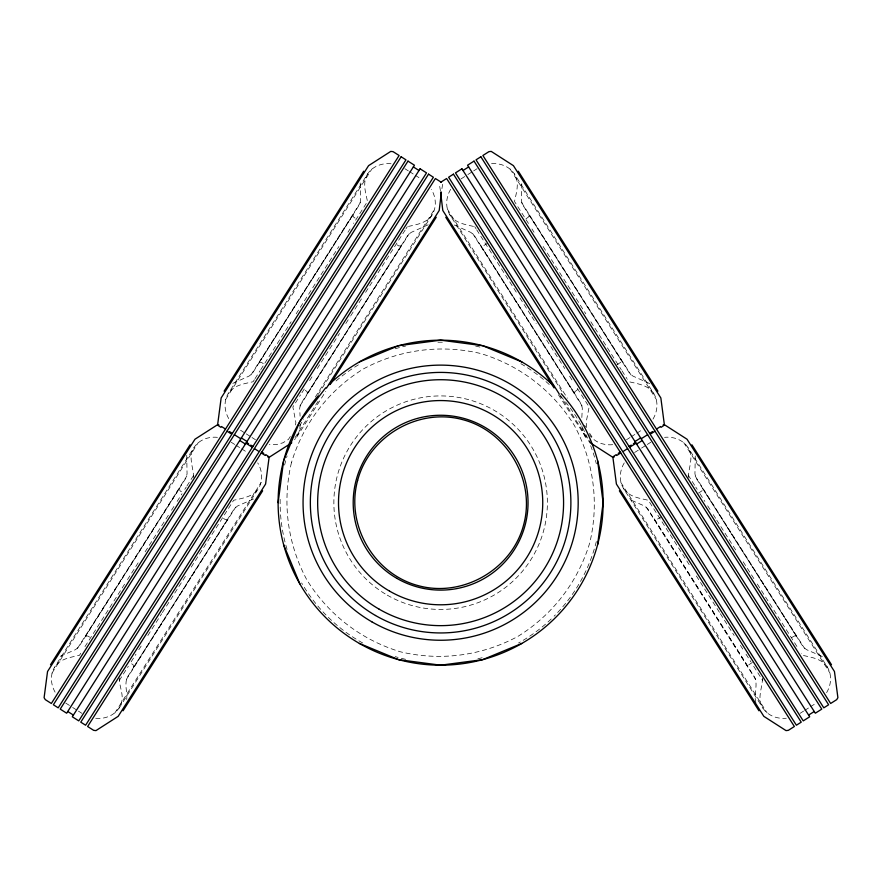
<?xml version="1.0" encoding="UTF-8"?>
<svg xmlns="http://www.w3.org/2000/svg" width="882" height="882" viewBox="0 0 882 882"><rect width="100%" height="100%" fill="white"/><g stroke="black" fill="none" stroke-linecap="round" stroke-linejoin="round"><path stroke-width="0.66" stroke-dasharray="4.41 3.31" d="M581.844 417.528L582.318 408.112L581.238 404.022L474.042 235.097L470.801 232.385L453.855 224.789M217.435 437.329C208.582 436.425 199.178 439.732 194.117 447.339L54.519 667.31C49.8 675.116 50.803 685.038 55.39 692.668M95.697 718.246C106.645 719.624 118.574 713.527 121.54 702.425C123.954 694.167 118.916 686.196 119.522 678.049M253.454 499.014L237.589 505.959L234.347 508.671L127.151 677.596C123.921 685.512 128.485 694.52 126.126 702.756M133.623 667.387L133.171 664.796L129.665 662.481M179.498 488.187L179.95 490.778L183.467 493.082M186.719 455.321L187.061 473.888L185.981 477.978L78.785 646.903L75.543 649.615L59.678 656.561M193.599 477.526C193.665 467.548 187.601 456.722 194.117 447.339M391.046 163.754C382.193 162.85 372.788 166.169 367.728 173.765L228.14 393.736C223.411 401.542 224.414 411.464 229 419.093M119.015 708.235L258.613 488.264C263.332 480.458 262.329 470.536 257.742 462.907M295.58 424.981L295.867 422.401L292.868 406.988L300.53 394.904M428.145 224.789L411.199 232.385L407.958 235.097L300.762 404.022L299.682 408.112L300.089 416.183M300.299 424.165L299.604 430.449L296.661 437.218L294.522 439.644M307.245 393.813L307.168 391.696L304.29 389.557M353.12 214.613L353.186 216.729L356.063 218.879M360.198 183.004L360.672 200.313L359.591 204.404L252.395 373.329L249.154 376.041L232.209 383.648M318.126 394.475L432.224 214.69C436.943 206.884 435.94 196.962 431.353 189.332M442.643 184.305L441.573 190.744M688.401 477.526C688.335 467.548 694.399 456.722 687.883 447.339C682.822 439.732 673.418 436.425 664.565 437.329M762.478 678.049C762.533 688.015 756.469 698.842 762.985 708.235C768.046 715.831 777.45 719.15 786.303 718.246M367.728 173.765C362.226 182.298 365.556 192.386 367.496 201.449L353.539 223.444M450.647 189.332C446.06 196.962 445.057 206.884 449.776 214.69L562.429 392.203M624.258 462.907C619.671 470.536 618.668 480.458 623.387 488.264L762.985 708.235M653 419.093C657.586 411.464 658.589 401.542 653.86 393.736L514.272 173.765C509.212 166.169 499.807 162.85 490.954 163.754M826.61 692.668C831.197 685.038 832.2 675.116 827.481 667.31L687.883 447.339M51.994 673.12L198.296 442.577M225.605 399.546L371.906 169.002M77.384 648.491L186.83 476.037M251.006 374.916L360.44 202.474M85.256 636.694L179.289 488.672M258.878 363.119L352.91 215.098M80.758 653.253L79.468 655.304C70.439 657.421 59.899 658.7 54.519 667.31M84.981 646.605L124.682 584.049M127.504 579.606L138.783 561.823M145.133 551.834L165.276 520.093M165.97 518.991L168.76 514.603M171.549 510.204L174.338 505.816M177.128 501.417L182.023 493.711M184.812 489.301L186.212 487.096M186.929 485.971L193.875 475.012M254.38 379.69L253.079 381.73C244.049 383.846 233.51 385.125 228.14 393.736M255.03 378.665L260.025 370.782M260.741 369.657L291.126 321.787M296.187 313.805L338.886 246.519M347.949 232.242L350.044 228.945M119.246 680.551L128.32 666.274M131.109 661.864L136.004 654.157M138.794 649.758L141.583 645.37M147.856 635.481L161.649 613.74M162.354 612.626L185.628 575.968M191.262 567.082L233.664 500.27C242.693 498.154 253.233 496.875 258.613 488.264M301.931 392.699L304.731 388.289M309.626 380.583L312.404 376.184M317.288 368.5L339.493 333.506M345.843 323.507L350.077 316.836M350.782 315.723L362.061 297.951M365.6 292.361L405.334 229.772M405.985 228.747L407.275 226.696M133.832 666.902L227.876 518.881M307.454 393.328L401.486 245.306M126.302 679.526L235.737 507.084M299.913 405.963L409.358 233.51M114.836 712.998L261.138 482.454M290.321 436.48L288.447 439.423L282.902 442.819L276.375 444.605L269.308 444.671M315.337 397.043L434.749 208.88M295.029 437.659L318.909 400.031M296.661 437.218L325.778 391.343M432.224 214.69C427.097 222.903 417.208 224.48 408.52 226.398M460.999 178.925L466.765 175.275M467.912 174.537L472.52 171.615M473.667 170.888L477.129 168.694M487.647 243.178L483.049 246.001L480.514 245.306M525.937 218.879L528.814 216.729L528.88 214.613M577.71 389.557L574.832 391.696L574.755 393.813M617.003 364.619L620.586 362.425L623.122 363.119M626.518 439.732L629.968 437.538M631.126 436.81L635.735 433.889M636.881 433.161L641.49 430.229M634.621 452.499L640.376 448.839M641.523 448.111L646.131 445.19M647.289 444.462L650.74 442.268M661.257 516.742L656.671 519.575L654.124 518.881M698.533 493.082L702.05 490.778L702.502 488.187M752.335 662.481L748.829 664.796L748.377 667.387M791.628 637.543L794.792 635.856L796.744 636.694M800.128 713.306L803.59 711.113M804.737 710.385L809.345 707.463M810.492 706.725L816.258 703.075M401.134 245.703L398.951 246.001L394.353 243.178M259.22 362.723L261.414 362.425L264.997 364.619M227.523 519.278L225.329 519.575L220.743 516.742M85.609 636.297L87.792 635.999L90.372 637.543M612.692 444.671C603.839 445.575 594.435 442.268 589.374 434.661M473.48 226.398C464.792 224.48 454.903 222.903 449.776 214.69M649.791 383.648L632.846 376.041L629.605 373.329L522.409 204.404L521.328 200.313L521.802 183.004M755.874 702.756C753.515 694.52 758.079 685.512 754.849 677.596L647.653 508.671L644.411 505.959L628.546 499.014M822.322 656.561L806.457 649.615L803.215 646.903L696.019 477.978L694.939 473.888L695.281 455.321M404.871 168.694L408.333 170.888M409.48 171.615L414.088 174.537M415.235 175.275L421.001 178.925M240.51 430.229L245.119 433.161M246.265 433.889L250.874 436.81M252.031 437.538L255.482 439.732M231.26 442.268L234.711 444.462M235.869 445.19L240.477 448.111M241.624 448.839L247.379 452.499M65.742 703.075L71.508 706.725M72.655 707.463L77.263 710.385M78.41 711.113L81.872 713.306M653.86 393.736C648.491 385.125 637.951 383.846 628.921 381.73L627.62 379.69M827.481 667.31C822.101 658.7 811.561 657.421 802.532 655.304L801.242 653.253M558.394 394.761L587.478 439.644M623.387 488.264C628.767 496.875 639.307 498.154 648.336 500.27L690.738 567.082M510.094 169.002L656.395 399.546M683.704 442.577L830.006 673.12M521.56 202.474L630.994 374.916M695.17 476.037L804.616 648.491M529.09 215.098L622.78 362.723M702.711 488.672L796.391 636.297M528.461 223.444L514.504 201.449C516.444 192.386 519.774 182.298 514.272 173.765M531.956 228.945L534.051 232.242M543.114 246.519L585.813 313.805M590.874 321.787L621.259 369.657M621.975 370.782L626.97 378.665M688.125 475.012L695.071 485.971M695.788 487.096L697.188 489.301M699.977 493.711L704.872 501.417M707.662 505.816L710.451 510.204M713.24 514.603L716.03 518.991M716.724 520.093L736.867 551.834M743.217 561.823L754.496 579.606M757.318 584.049L797.019 646.605M474.725 226.696L476.015 228.747M476.666 229.772L516.4 292.361M519.939 297.951L531.218 315.723M531.923 316.836L536.157 323.507M542.507 333.506L564.712 368.5M569.596 376.184L572.374 380.583M577.269 388.289L580.069 392.699M581.47 394.904L589.132 406.988L586.133 422.401L586.706 427.561M696.372 575.968L719.646 612.626M720.351 613.74L734.144 635.481M740.417 645.37L743.206 649.758M745.996 654.157L750.891 661.864M753.68 666.274L762.754 680.551M480.866 245.703L574.546 393.328M654.477 519.278L748.168 666.902M472.642 233.51L582.087 405.963M646.263 507.084L755.698 679.526M447.251 208.88L567.38 398.19M584.579 425.289L585.714 427.075M589.595 433.194L593.553 439.423M620.862 482.454L767.164 712.998M559.508 394.375L587.71 438.817M585.339 437.218L582.396 430.449L581.844 425.422M440.427 190.744L439.357 184.305M596.32 541.625A160.491 160.491 0 0 1 554.105 616.165M551.217 618.988A160.491 160.491 0 0 1 518.528 643M482.156 657.707A160.491 160.491 0 0 1 475.618 659.317M405.621 659.317A160.491 160.491 0 0 1 395.202 656.616M362.711 643A160.491 160.491 0 0 1 301.633 582.925M287.08 549.398A160.491 160.491 0 0 1 280.222 497.305M284.599 465.057A160.491 160.491 0 0 1 287.08 455.972M299.66 425.951A160.491 160.491 0 0 1 303.684 418.972M336.053 380.936A160.491 160.491 0 0 1 360.374 363.693M395.202 348.754A160.491 160.491 0 0 1 405.621 346.053M437.935 342.216A160.491 160.491 0 0 1 443.304 342.216M475.618 346.053A160.491 160.491 0 0 1 482.156 347.662M520.865 363.693A160.491 160.491 0 0 1 550.236 385.456M560.577 396.062A160.491 160.491 0 0 1 587.555 438.133M590.653 445.697A160.491 160.491 0 0 1 596.32 463.745M291.435 462.708C282.053 502.641 287.466 543.764 306.87 579.904C328.468 614.787 361.366 640.023 400.649 651.864C440.581 661.257 481.693 655.844 517.844 636.44C552.716 614.831 577.964 581.933 589.804 542.662C599.187 502.718 593.773 461.606 574.369 425.455C552.771 390.583 519.873 365.335 480.591 353.495C440.658 344.112 399.546 349.526 363.395 368.93C328.523 390.528 303.276 423.426 291.435 462.708M387.242 595.141A106.766 106.766 0 0 0 547.38 502.685A106.766 106.766 0 0 0 387.242 410.218A106.766 106.766 0 0 0 387.242 595.141"/><path stroke-width="1.32" d="M441.397 192.1L439.203 210.478L326.461 388.135M278.117 502.685L283.651 460.625L299.88 421.431L325.712 387.771M597.588 544.745L603.123 502.685L597.588 460.625M50.494 664.752L190.093 444.782M224.105 391.178L363.704 171.207M123.039 710.793L262.638 490.822M330.111 384.508L436.248 217.248M440.559 182.354L446.612 178.517L794.373 726.503L788.332 730.34L786.038 730.605L763.834 716.349L616.408 484.042L612.968 457.879L613.696 456.314L616.187 454.649M463.006 170.502L468.651 166.919M634.996 441.518L640.641 437.935M618.205 453.37L620.222 452.091M629.087 446.457L631.236 445.09M633.386 443.734L635.536 442.367M641.181 438.784L647.631 434.694M649.648 433.415L652.548 431.574M656.495 429.071L660.53 426.513M616.727 455.487L620.763 452.929M623.739 451.044L627.609 448.585M629.627 447.306L636.076 443.216M651.148 433.646L655.017 431.188M661.07 427.351L663.562 425.686L664.289 424.121L660.85 397.958L513.423 165.651L491.219 151.395L488.926 151.66L482.884 155.497L830.646 703.483L836.698 699.647L837.9 697.695L834.46 671.522L687.034 439.225L664.83 424.97L663.099 424.959M636.617 444.065L642.261 440.482M808.607 715.082L814.251 711.498M291.777 442.775L269.572 457.03L267.841 457.041M359.371 361.951L398.565 345.711L440.625 340.176L482.675 345.711L521.868 361.951M521.868 643.419L482.675 659.648L440.625 665.193L398.565 659.648L359.371 643.419M614.159 457.041L612.428 457.03L590.223 442.775L588.967 440.802M218.901 424.959L217.17 424.97L194.966 439.225L47.54 671.522L44.1 697.695L45.302 699.647L51.354 703.483L399.116 155.497L393.074 151.66L390.781 151.395L368.577 165.651L221.15 397.958L217.711 424.121L218.438 425.686L220.93 427.351M441.441 182.354L435.388 178.517L87.627 726.503L93.668 730.34L95.962 730.605L118.166 716.349L265.592 484.042L269.032 457.879L268.304 456.314L265.813 454.649M413.349 166.919L418.994 170.502M241.359 437.935L247.004 441.518M221.47 426.513L225.505 429.071M229.452 431.574L232.352 433.415M234.369 434.694L240.819 438.784M246.464 442.367L248.614 443.734M250.764 445.09L252.914 446.457M261.778 452.091L263.795 453.37M226.983 431.188L230.852 433.646M245.924 443.216L252.373 447.306M254.391 448.585L258.261 451.044M261.237 452.929L265.273 455.487M239.739 440.482L245.383 444.065M67.749 711.498L73.393 715.082M518.296 171.207L657.895 391.178M691.907 444.782L831.506 664.752M559.177 393.868L442.797 210.478L440.603 192.1M445.752 217.248L554.061 387.926M619.362 490.822L758.961 710.793M283.651 544.745L299.88 583.939M561.173 393.703A162.508 162.508 0 0 1 554.238 618.866A162.508 162.508 0 0 1 328.975 620.774A162.508 162.508 0 0 1 318.248 395.753M328.633 384.927A162.508 162.508 0 0 1 553.587 385.864M357.618 480.447C345.435 524.79 373.88 574.061 418.377 585.681C462.73 597.864 511.99 569.419 523.621 524.922C535.804 480.58 507.359 431.309 462.863 419.689C418.509 407.506 369.249 435.951 357.618 480.447M401.134 156.775L53.372 704.762L58.201 707.838L405.974 159.84L401.134 156.775M407.98 161.119L60.219 709.117L66.668 713.207L414.43 165.21L407.98 161.119M420.075 168.793L72.313 716.79L78.763 720.881L426.524 172.883L420.075 168.793M428.542 174.162L80.769 722.16L85.609 725.224L433.382 177.238L428.542 174.162M453.458 174.162L448.618 177.238L796.391 725.224L801.231 722.16L453.458 174.162M461.925 168.793L455.476 172.883L803.237 720.881L809.687 716.79L461.925 168.793M474.02 161.119L467.57 165.21L815.332 713.207L821.781 709.117L474.02 161.119M480.866 156.775L476.026 159.84L823.799 707.838L828.628 704.762L480.866 156.775M379.139 609.175A122.962 122.962 0 0 0 563.576 502.685A122.962 122.962 0 0 0 379.139 396.194A122.962 122.962 0 0 0 379.139 609.175M371.84 621.821A137.57 137.57 0 0 0 578.184 502.685A137.57 137.57 0 0 0 371.84 383.549A137.57 137.57 0 0 0 371.84 621.821M375.489 615.493A130.26 130.26 0 0 0 570.886 502.685A130.26 130.26 0 0 0 375.489 389.866A130.26 130.26 0 0 0 375.489 615.493M389.557 591.116A102.125 102.125 0 0 0 542.739 502.685A102.125 102.125 0 0 0 389.557 414.242A102.125 102.125 0 0 0 389.557 591.116M396.911 578.394A87.417 87.417 0 0 0 528.042 502.685A87.417 87.417 0 0 0 396.911 426.976A87.417 87.417 0 0 0 396.911 578.394"/></g></svg>
